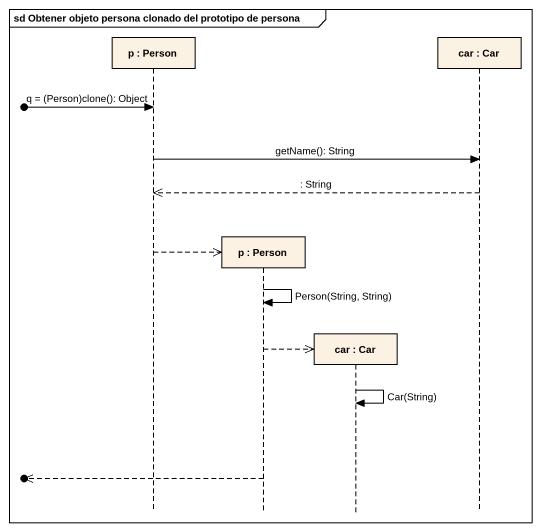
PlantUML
@startuml
mainframe sd Obtener objeto persona clonado del prototipo de persona
hide footbox
participant "p : Person" as p
participant "p : Person" as p_2
participant "car : Car" as car
participant "car : Car" as car_2

[o-> p : q = (Person)clone(): Object
p -> car_2 : getName(): String
car_2 -->> p : : String
p -->> p_2 **
p_2 -> p_2 : Person(String, String)
p_2 -->> car **
car -> car : Car(String)
[o<<-- p_2
@enduml
